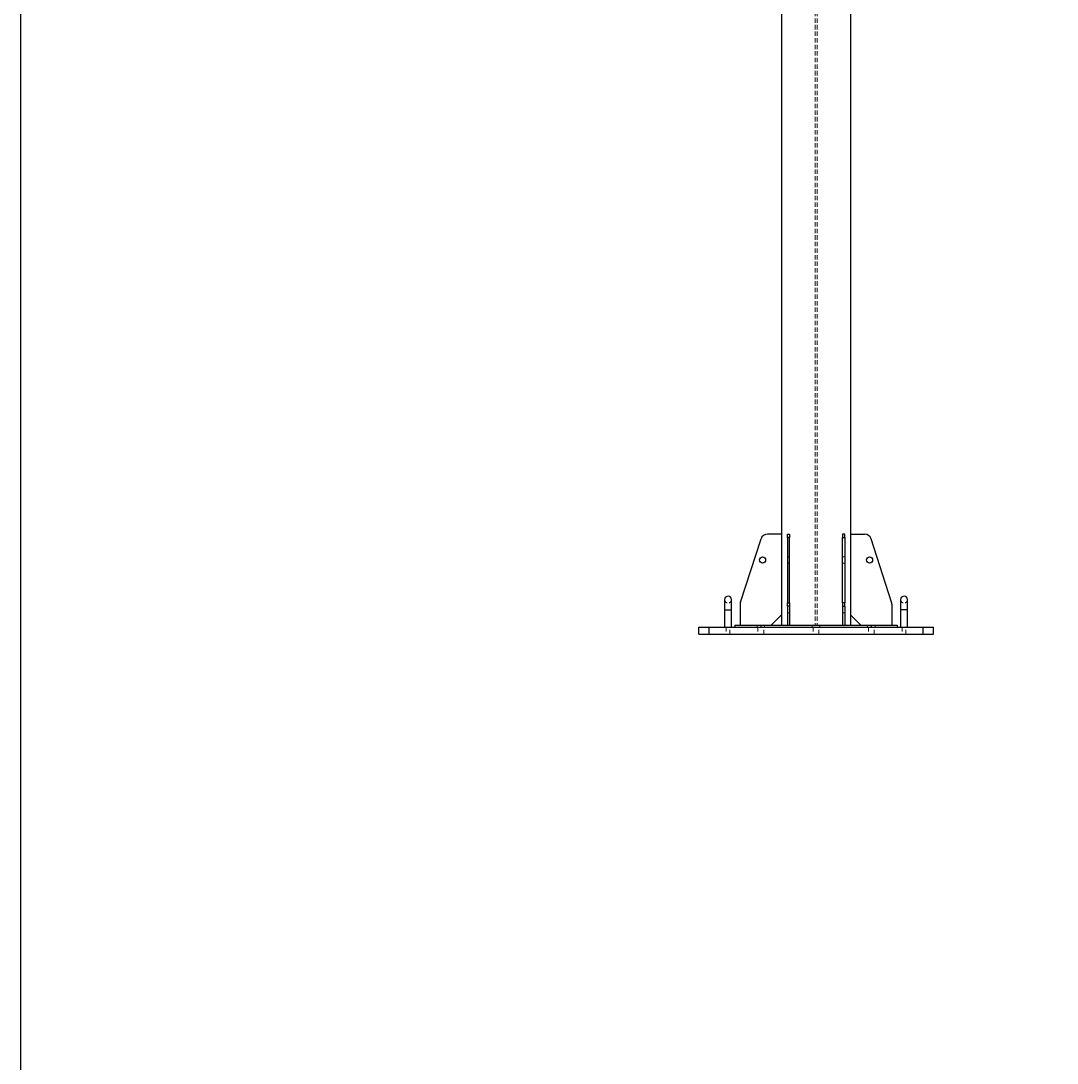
# Model space of a CAD drawing. Header units: millimetres. Extents: x 25083 to 52777, y 24772 to 45779.
# Drawn here: x 43934 to 45435, y 37752 to 39262 of the extents above; entities that cross this region are included whole.
import ezdxf

# ---------------------------------------------------------------- set-up
doc = ezdxf.new("R2010")
doc.units = ezdxf.units.MM
doc.linetypes.add('HIDDEN', pattern=[9.525, 6.35, -3.175])

msp = doc.modelspace()

# ---------------------------------------------------------------- linework, layer by layer
at = {"color": 7, "linetype": 'HIDDEN', "lineweight": 18}
for p, q in [((45084.421, 40703.711), (45084.421, 38386.238)), ((45087.421, 40703.711), (45087.421, 38386.238)), ((45047.421, 38513.308), (45044.421, 38513.308)), ((45124.421, 38513.308), (45127.421, 38513.308)), ((45047.421, 38485.238), (45044.421, 38485.238)), ((45127.421, 38485.238), (45124.421, 38485.238)), ((45044.421, 38476.238), (45047.421, 38476.238)), ((45124.421, 38476.238), (45127.421, 38476.238)), ((44953.421, 38408.238), (44963.374, 38408.238)), ((44963.421, 38408.238), (44953.421, 38408.238)), ((45044.421, 38418.585), (45047.421, 38418.585)), ((45047.421, 38413.515), (45044.421, 38413.515)), ((45127.421, 38418.585), (45124.421, 38418.585)), ((45124.421, 38413.515), (45127.421, 38413.515)), ((45208.421, 38408.238), (45218.421, 38408.238)), ((45218.421, 38408.238), (45208.467, 38408.238)), ((45044.421, 38404.238), (45047.421, 38404.238)), ((45127.421, 38404.238), (45124.421, 38404.238)), ((44930.921, 38373.238), (44930.921, 38383.238)), ((44955.821, 38383.238), (44955.821, 38373.238)), ((44961.021, 38373.238), (44961.021, 38383.238)), ((45000.421, 38386.238), (45000.421, 38383.238)), ((45001.671, 38383.238), (45001.671, 38373.238)), ((45005.921, 38386.238), (45005.921, 38383.238)), ((45010.171, 38373.238), (45010.171, 38383.238)), ((45011.421, 38383.238), (45011.421, 38386.238)), ((45080.421, 38386.238), (45080.421, 38383.238)), ((45081.671, 38383.238), (45081.671, 38373.238)), ((45090.171, 38373.238), (45090.171, 38383.238)), ((45091.421, 38383.238), (45091.421, 38386.238)), ((45160.421, 38386.238), (45160.421, 38383.238)), ((45161.671, 38383.238), (45161.671, 38373.238)), ((45165.921, 38386.238), (45165.921, 38383.238)), ((45170.171, 38373.238), (45170.171, 38383.238)), ((45171.421, 38383.238), (45171.421, 38386.238)), ((45210.821, 38383.238), (45210.821, 38373.238)), ((45216.021, 38373.238), (45216.021, 38383.238)), ((45240.921, 38373.238), (45240.921, 38383.238))]:
    msp.add_line(p, q, dxfattribs=at)
at = {"color": 7, "linetype": 'Continuous', "lineweight": 25}
for p, q in [((45035.921, 39857.56), (45035.921, 38386.238)), ((45135.921, 39857.56), (45135.921, 38386.238)), ((45035.921, 38518.238), (45015.685, 38518.238)), ((45035.921, 38518.238), (45035.921, 38401.238)), ((45044.421, 38518.238), (45047.421, 38518.238)), ((45044.421, 38513.308), (45044.421, 38518.238)), ((45047.421, 38518.238), (45047.421, 38513.308)), ((45127.421, 38518.238), (45124.421, 38518.238)), ((45124.421, 38518.238), (45124.421, 38513.308)), ((45127.421, 38513.308), (45127.421, 38518.238)), ((45135.921, 38518.238), (45135.921, 38401.238)), ((45135.921, 38518.238), (45156.156, 38518.238)), ((44976.41, 38419.745), (45006.175, 38511.329)), ((45047.421, 38513.308), (45044.421, 38513.308)), ((45044.421, 38513.308), (45044.421, 38418.585)), ((45047.421, 38418.585), (45047.421, 38513.308)), ((45124.421, 38513.308), (45127.421, 38513.308)), ((45124.421, 38418.585), (45124.421, 38513.308)), ((45127.421, 38513.308), (45127.421, 38418.585)), ((45195.431, 38419.745), (45165.666, 38511.329)), ((44953.421, 38423.238), (44953.421, 38408.238)), ((44963.421, 38408.238), (44963.421, 38423.238)), ((45208.421, 38423.238), (45208.421, 38408.238)), ((45218.421, 38408.238), (45218.421, 38423.238)), ((44953.421, 38408.238), (44953.421, 38383.238)), ((44963.421, 38383.238), (44963.421, 38408.238)), ((44975.921, 38416.654), (44975.921, 38386.238)), ((45044.421, 38418.585), (45047.421, 38418.585)), ((45044.421, 38413.515), (45044.421, 38418.585)), ((45044.421, 38413.515), (45044.421, 38386.238)), ((45047.421, 38413.515), (45044.421, 38413.515)), ((45047.421, 38418.585), (45047.421, 38413.515)), ((45047.421, 38413.515), (45047.421, 38386.238)), ((45124.421, 38418.585), (45124.421, 38413.515)), ((45127.421, 38418.585), (45124.421, 38418.585)), ((45124.421, 38413.515), (45127.421, 38413.515)), ((45124.421, 38413.515), (45124.421, 38386.238)), ((45127.421, 38413.515), (45127.421, 38418.585)), ((45127.421, 38413.515), (45127.421, 38386.238)), ((45195.921, 38416.654), (45195.921, 38386.238)), ((45208.421, 38408.238), (45208.421, 38383.238)), ((45218.421, 38383.238), (45218.421, 38408.238)), ((45035.921, 38401.238), (45020.921, 38386.238)), ((45135.921, 38401.238), (45150.921, 38386.238)), ((44915.921, 38373.238), (44915.921, 38383.238)), ((44915.921, 38383.238), (44930.921, 38383.238)), ((44930.921, 38373.238), (44930.921, 38383.238)), ((44930.921, 38383.238), (45240.921, 38383.238)), ((44968.421, 38386.238), (44968.421, 38383.238)), ((44968.421, 38386.238), (45005.921, 38386.238)), ((45005.921, 38386.238), (45005.921, 38383.238)), ((45005.921, 38386.238), (45165.921, 38386.238)), ((45165.921, 38386.238), (45165.921, 38383.238)), ((45165.921, 38386.238), (45203.421, 38386.238)), ((45203.421, 38386.238), (45203.421, 38383.238)), ((45240.921, 38373.238), (45240.921, 38383.238)), ((45240.921, 38383.238), (45255.921, 38383.238)), ((45255.921, 38373.238), (45255.921, 38383.238)), ((44915.921, 38373.238), (44930.921, 38373.238)), ((44930.921, 38373.238), (45240.921, 38373.238)), ((45240.921, 38373.238), (45255.921, 38373.238))]:
    msp.add_line(p, q, dxfattribs=at)
at = {"color": 8, "linetype": 'Continuous', "lineweight": 25}
for p, q in [((44953.421, 38408.238), (44963.421, 38408.238)), ((45218.421, 38408.238), (45208.421, 38408.238))]:
    msp.add_line(p, q, dxfattribs=at)
at = {"color": 3}
msp.add_lwpolyline([(43934.041, 45479.331), (52155.885, 45479.331), (52155.885, 35275.486), (43934.041, 35275.486)], close=True, dxfattribs=at)
at = {"color": 7, "linetype": 'Continuous', "lineweight": 25}
for centre in [(45008.421, 38480.738), (45163.421, 38480.738)]:
    msp.add_circle(centre, 4.5, dxfattribs=at)
for centre, radius, start, end in [((45015.685, 38508.238), 10, 90, 161.995838), ((45156.156, 38508.238), 10, 18.004162, 90), ((44958.421, 38423.238), 5, 0, 180), ((45213.421, 38423.238), 5, 0, 180), ((44985.921, 38416.654), 10, 161.995838, 180), ((45185.921, 38416.654), 10, 0, 18.004162)]:
    msp.add_arc(centre, radius, start, end, dxfattribs=at)
at = {"color": 7, "linetype": 'HIDDEN', "lineweight": 18}
for centre in [(44958.421, 38423.238), (45213.421, 38423.238)]:
    msp.add_arc(centre, 5, 180, 0, dxfattribs=at)

doc.saveas('drawing.dxf')
